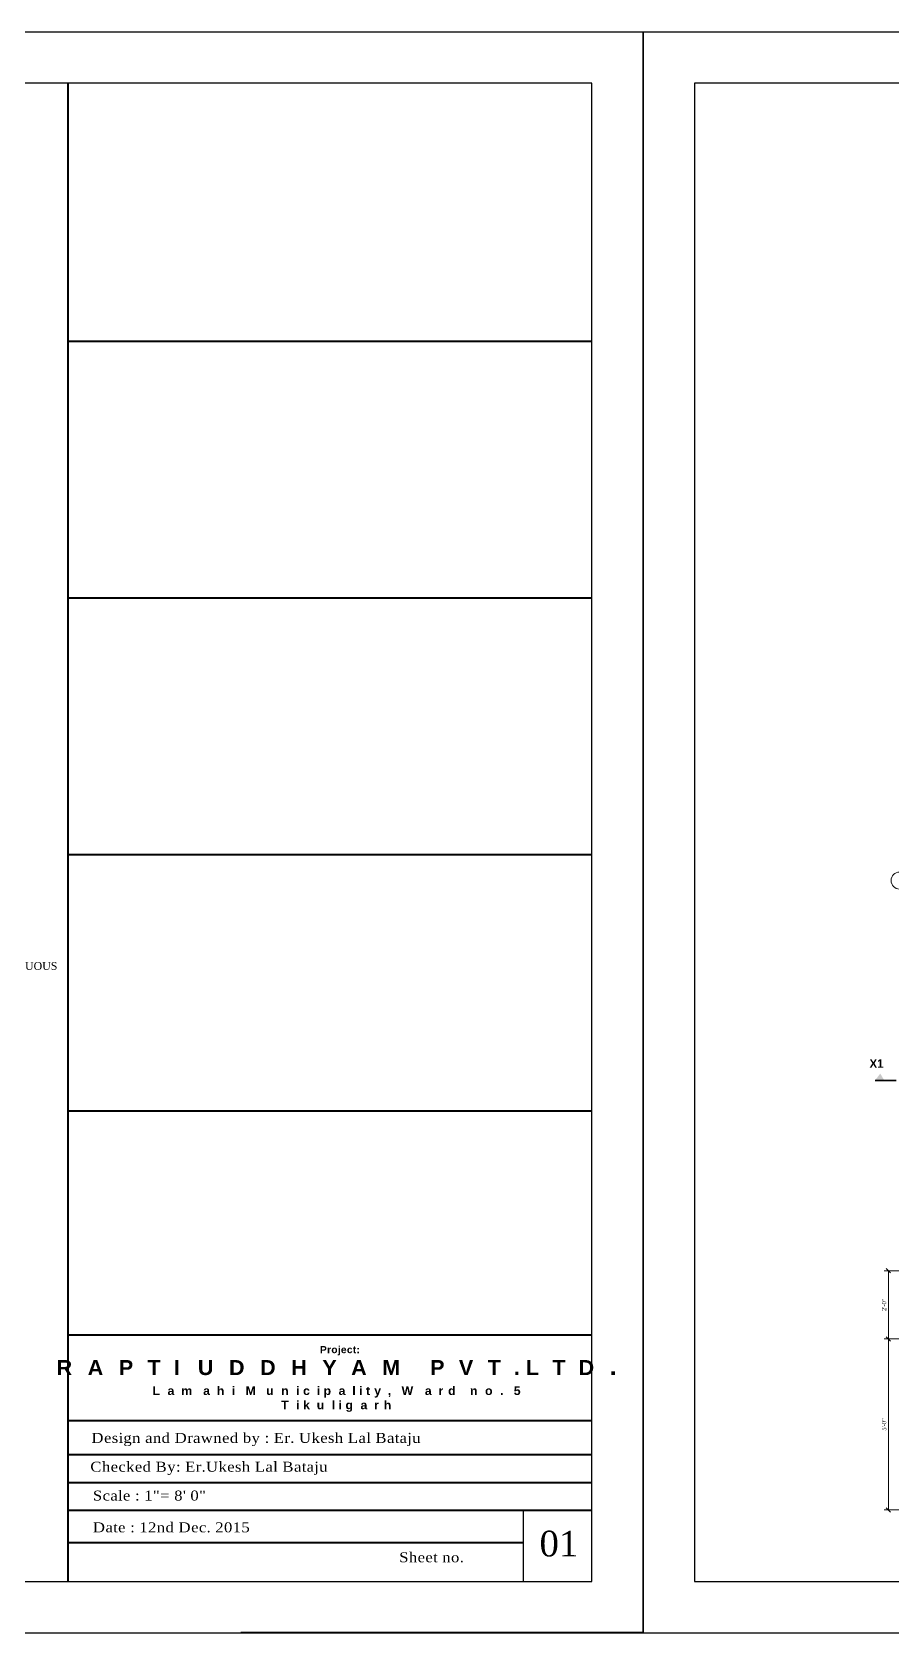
# Model space of a CAD drawing. Extents: x -2338379 to 930990, y -818978 to 106940.
# Drawn here: x 383694 to 384899, y -205212 to -202966 of the extents above; entities that cross this region are included whole.
import ezdxf

# ---------------------------------------------------------------- set-up
doc = ezdxf.new("R2010")
doc.units = 0
doc.header["$MEASUREMENT"] = 0
doc.header["$PDMODE"] = 34
doc.layers.get('0').update_dxf_attribs({"linetype": 'CONTINUOUS', "lineweight": 30})
doc.layers.get('DEFPOINTS').update_dxf_attribs({"linetype": 'CONTINUOUS'})
for name, color, linetype, lineweight in [('DIM', 6, 'CONTINUOUS', 20), ('Dimension', 35, 'CONTINUOUS', 9), ('Outline', 4, 'CONTINUOUS', 9), ('TEXT', 7, 'CONTINUOUS', 30), ('Text (Data)', 1, 'CONTINUOUS', 13)]:
    doc.layers.add(name, color=color, linetype=linetype, lineweight=lineweight)
doc.styles.get("Standard").update_dxf_attribs({"font": 'times.ttf', "height": 6})
doc.dimstyles.new('Dimension style 1-2', dxfattribs={"dimtxt": 6, "dimasz": 6, "dimexe": 6, "dimexo": 18, "dimgap": 3, "dimtad": 1, "dimdec": 1, "dimlfac": 0.25, "dimrnd": 1, "dimzin": 3, "dimdsep": 46, "dimlunit": 4, "dimtxsty": 'Standard', "dimblk": 'OBLIQUE', "dimcen": 0.09, "dimclrd": 256, "dimclre": 256, "dimclrt": 7, "dimadec": 0, "dimazin": 3, "dimtfac": 5, "dimtdec": 1, "dimtix": 1, "dimtmove": 1, "dimatfit": 3, "dimldrblk": 'OBLIQUE', "dimfxl": 1, "dimtolj": 1, "dimtzin": 0, "dimlwd": 15, "dimlwe": 15, "dimarcsym": 0})

# ---------------------------------------------------------------- blocks, each defined once
blk = doc.blocks.new('_Oblique')
at = {"layer": 'Dimension', "color": 0, "lineweight": -2}
blk.add_line((-0.5, -0.5), (0.5, 0.5), dxfattribs=at)
blk = doc.blocks.new('*D226')
at = {"layer": 'DEFPOINTS', "color": 0, "lineweight": 30, "transparency": 16777216}
for p in [(384954.5, -204799.7), (384894.2, -205039.8), (384937.7, -205039.8)]:
    blk.add_point(p, dxfattribs=at)
at = {"layer": 'DIM', "lineweight": 15, "transparency": 16777216}
for p, q in [((384936.5, -204799.7), (384888.2, -204799.7)), ((384894.2, -204799.7), (384894.2, -205039.8)), ((384919.7, -205039.8), (384888.2, -205039.8))]:
    blk.add_line(p, q, dxfattribs=at)
at = {"layer": 'DIM', "lineweight": 15, "transparency": 16777216, "xscale": 6, "yscale": 6, "zscale": 6}
for p, rotation in [((384894.2, -204799.7), 90), ((384894.2, -205039.8), 270)]:
    blk.add_blockref('_Oblique', p, dxfattribs=dict(at, rotation=rotation))
at = {"layer": 'DIM', "color": 7, "transparency": 16777216, "insert": (384888.2, -204919.7), "char_height": 6, "attachment_point": 5, "rotation": 90}
blk.add_mtext('\\A1;5\'-0"', dxfattribs=at)
blk = doc.blocks.new('*D232')
at = {"layer": 'DEFPOINTS', "color": 0, "lineweight": 30, "transparency": 16777216}
for p in [(384894.2, -204704.1), (385032, -204704.1), (385032, -204799.7)]:
    blk.add_point(p, dxfattribs=at)
at = {"layer": 'DIM', "lineweight": 15, "transparency": 16777216}
for p, q in [((385014, -204704.1), (384888.2, -204704.1)), ((384894.2, -204799.7), (384894.2, -204704.1)), ((385014, -204799.7), (384888.2, -204799.7))]:
    blk.add_line(p, q, dxfattribs=at)
at = {"layer": 'DIM', "lineweight": 15, "transparency": 16777216, "xscale": 6, "yscale": 6, "zscale": 6}
for p, rotation in [((384894.2, -204704.1), 90), ((384894.2, -204799.7), 270)]:
    blk.add_blockref('_Oblique', p, dxfattribs=dict(at, rotation=rotation))
at = {"layer": 'DIM', "color": 7, "transparency": 16777216, "insert": (384888.2, -204751.9), "char_height": 6, "attachment_point": 5, "rotation": 90}
blk.add_mtext('\\A1;2\'-0"', dxfattribs=at)

msp = doc.modelspace()

# ---------------------------------------------------------------- hatches: boundary and pattern name
at = {"layer": 'TEXT'}
h = msp.add_hatch(color=256, dxfattribs=at)
h.paths.add_polyline_path([(384882.78, -204427.5), (384875.84, -204436.57), (384888.24, -204436.57)])
h.paths.add_polyline_path([(384905.25, -204436.57), (384875.84, -204436.57), (384875.84, -204437.07), (384905.25, -204437.07)])

# ---------------------------------------------------------------- linework, layer by layer
at = {"lineweight": 40}
msp.add_line((383743.79, -203037.99), (383743.79, -205140.39), dxfattribs=at)
msp.add_line((384381.94, -205040.59), (384381.94, -205140.39))
at = {"color": 3}
for points in [[(384550.42, -205212.39), (384550.42, -202965.99), (381372.82, -202965.99), (381372.82, -205212.39)], [(387728.02, -205212.39), (387728.02, -202965.99), (384550.42, -202965.99), (384550.42, -205212.39)], [(384478.42, -205140.39), (384478.42, -203037.99), (381444.82, -203037.99), (381444.82, -205140.39)], [(387656.02, -205140.39), (387656.02, -203037.99), (384622.42, -203037.99), (384622.42, -205140.39)]]:
    msp.add_lwpolyline(points, close=True, dxfattribs=at)
at = {"lineweight": 40}
for points in [[(384478.42, -203400.39), (383743.79, -203400.39)], [(384478.42, -203760.39), (383743.79, -203760.39)], [(384478.42, -204120.39), (383743.79, -204120.39)], [(384478.42, -204480.39), (383743.79, -204480.39)], [(384478.42, -204794.33), (383743.79, -204794.33)], [(384478.42, -204914.85), (383743.79, -204914.85)], [(384478.42, -204962.58), (383743.79, -204962.58)], [(384478.42, -205001.89), (383743.79, -205001.89)], [(384478.42, -205040.59), (383743.79, -205040.59)], [(384381.94, -205085.99), (383743.79, -205085.99)], [(384550.42, -205212.39), (383986.38, -205212.39)]]:
    msp.add_lwpolyline(points, dxfattribs=at)
at = {"layer": 'Outline'}
msp.add_circle((384909.83, -204156.67), 11.86, dxfattribs=at)
at = {"layer": 'TEXT'}
for p, q in [((384875.84, -204436.57), (384905.25, -204436.57)), ((384875.84, -204437.07), (384905.25, -204437.07))]:
    msp.add_line(p, q, dxfattribs=at)

# ---------------------------------------------------------------- texts
for s, insert, char_height, width, attachment_point in [('\\pi-24,l24,t24;{\\fArial Black|b1|i0|c0|p34;\\W0.9;\\T1.05;Project:\\P\\H2.1x;\\T2;RAPTI UDDHYAM PVT.LTD\\H1.143x;.\\H0.5208x;\\O\\P\\H0.9599x;\\oLamahi Municipality, Ward no. 5\\PTikuligarh}', (384125.28, -204809.78), 10, 762.9723, 2), ('\\pi-42,l42,t42;{\\W1.1;\\T1.05;Design and Drawned by : Er. Ukesh Lal Bataju}', (383776.83, -204931.65), 14, 478.4843, 1), ('\\pi-42,l42,t42;{\\W1.1;\\T1.05;Checked By: Er.Ukesh Lal Bataju}', (383775.27, -204972.1), 14, 478.4843, 1), ('\\pi-42,l42,t42;{\\W1.1;\\T1.05;Scale : 1"= 8\' 0"}', (383778.89, -205012.57), 14, 478.4843, 1), ('\\pi-42,l42,t42;{\\W1.1;\\T1.05;Date : 12nd Dec. 2015}', (383778.89, -205057.16), 14, 478.4843, 1), ('\\pi-42,l42,t42;{\\W1.1;\\T1.05;Sheet no.}', (384208.39, -205099.19), 14, 478.4843, 1)]:
    msp.add_mtext(s, dxfattribs=dict(insert=insert, char_height=char_height, width=width, attachment_point=attachment_point))
at = {"layer": 'TEXT', "insert": (383533.76, -204285.64), "char_height": 11, "width": 197.5856, "attachment_point": 4}
msp.add_mtext('1\'-0""x 1\'-6" CONTINUOUS BEAM', dxfattribs=at)
at = {"layer": 'TEXT', "insert": (384863.29, -204407.4), "char_height": 12, "attachment_point": 1}
msp.add_mtext('{\\fCentury Gothic|b1|i0|c0|p34; X1}', dxfattribs=at)
at = {"layer": 'Text (Data)', "lineweight": 80, "insert": (384405.05, -205068.92), "char_height": 36, "width": 54.6723, "attachment_point": 1}
msp.add_mtext('01', dxfattribs=at)

# ---------------------------------------------------------------- dimensions: what is measured, and where the dimension line sits
at = {"layer": 'DIM'}
for base, p1, p2, picture, middle in [((384894.23, -204704.15), (385032.04, -204799.67), (385032.04, -204704.15), '*D232', (384888.18, -204751.91)), ((384894.23, -205039.81), (384954.47, -204799.67), (384937.71, -205039.81), '*D226', (384888.18, -204919.74))]:
    dim = msp.add_linear_dim(base=base, p1=p1, p2=p2, angle=90, dimstyle='Dimension style 1-2', override={"dimtxt": 9}, dxfattribs=at)
    dim.commit()
    dim.dimension.update_dxf_attribs({"geometry": picture, "text_midpoint": middle})

doc.saveas('drawing.dxf')
